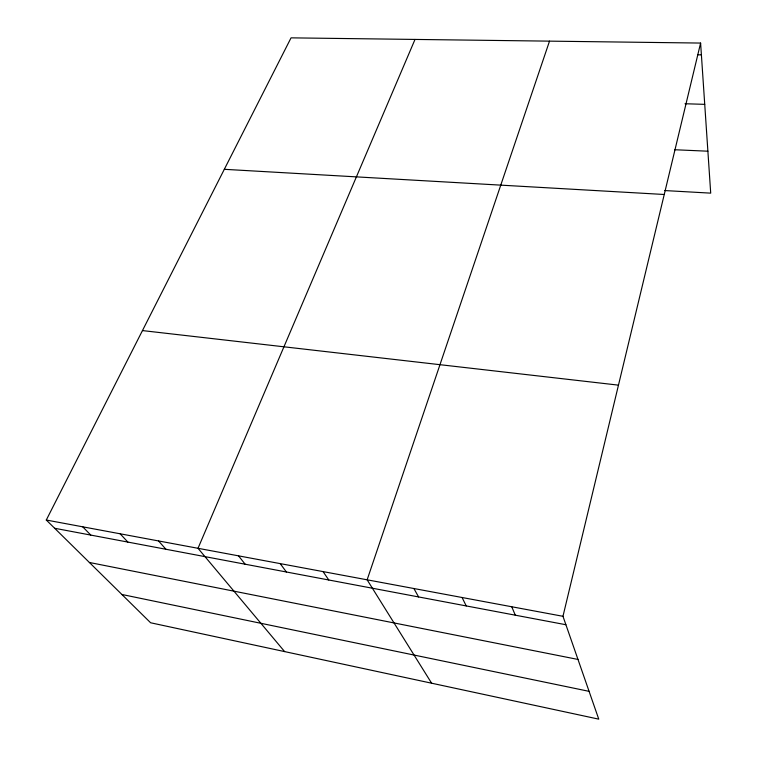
<?xml version="1.0" encoding="UTF-8"?>
<svg xmlns="http://www.w3.org/2000/svg" width="757" height="757" viewBox="0 0 757 757"><rect width="100%" height="100%" fill="white"/><g stroke="black" fill="none" stroke-linecap="round" stroke-linejoin="round"><path stroke-width="1.14" d="M562.971 616.302L700.604 43.064L291.048 37.85L46.291 520.031L150.615 622.774L598.759 719.15L562.971 616.302L46.291 520.031M549.516 41.143L367.136 579.815L431.622 683.211M415.016 39.43L198.012 548.305L284.623 651.597M697.878 54.807L701.398 54.864M685.009 103.747L704.729 104.352M674.534 149.735L707.88 151.201M664.778 190.565L710.709 193.139L700.604 43.064M224.318 169.313L664.249 194.492M142.458 330.582L618.469 385.143M54.646 528.263L565.905 624.733M89.383 562.479L577.979 659.442M121.868 594.472L589.088 691.34M82.74 526.825L90.774 535.076M120.145 533.799L127.857 542.078M158.554 540.952L165.915 549.26M238.55 555.856L245.136 564.202M280.213 563.624L286.383 571.989M323.059 571.601L328.775 579.985M413.89 588.53L418.612 596.942M462.073 597.51L466.236 605.931M511.741 606.764L515.309 615.186"/></g></svg>
